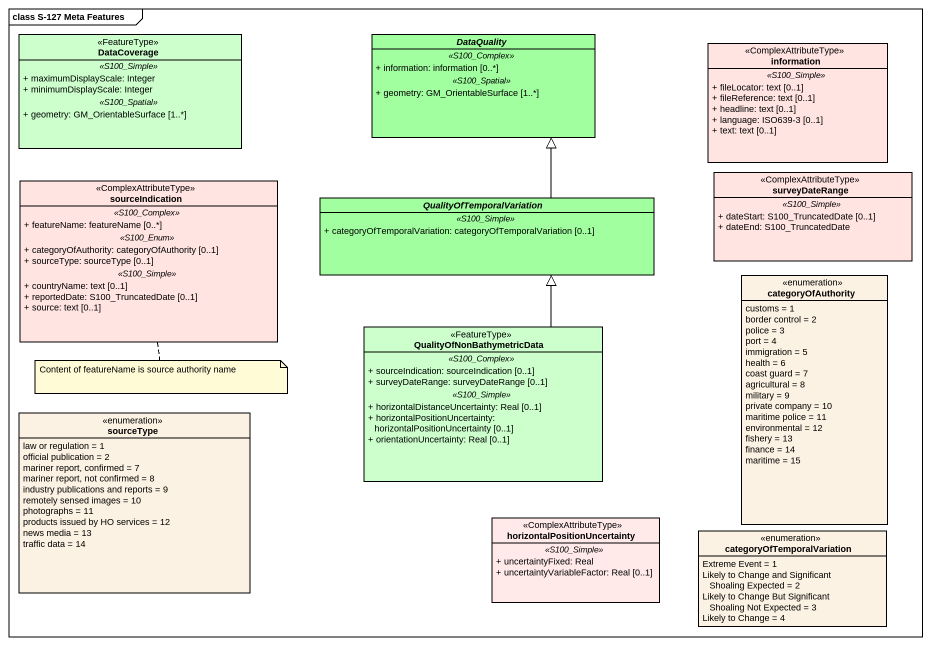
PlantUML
@startuml
mainframe class S-127 Meta Features
hide circle
hide empty members
skinparam classAttributeIconSize 0
class DataCoverage <<FeatureType>> #CCFFCC {
  .. <<S100_Simple>> ..
  + maximumDisplayScale: Integer
  + minimumDisplayScale: Integer
  .. <<S100_Spatial>> ..
  + geometry: GM_OrientableSurface [1..*]
}
abstract class DataQuality #A1FFA0 {
  .. <<S100_Complex>> ..
  + information: information [0..*]
  .. <<S100_Spatial>> ..
  + geometry: GM_OrientableSurface [1..*]
}
class information <<ComplexAttributeType>> #FFE4E1 {
  .. <<S100_Simple>> ..
  + fileLocator: text [0..1]
  + fileReference: text [0..1]
  + headline: text [0..1]
  + language: ISO639-3 [0..1]
  + text: text [0..1]
}
class sourceIndication <<ComplexAttributeType>> #FFE4E1 {
  .. <<S100_Complex>> ..
  + featureName: featureName [0..*]
  .. <<S100_Enum>> ..
  + categoryOfAuthority: categoryOfAuthority [0..1]
  + sourceType: sourceType [0..1]
  .. <<S100_Simple>> ..
  + countryName: text [0..1]
  + reportedDate: S100_TruncatedDate [0..1]
  + source: text [0..1]
}
abstract class QualityOfTemporalVariation #A1FFA0 {
  .. <<S100_Simple>> ..
  + categoryOfTemporalVariation: categoryOfTemporalVariation [0..1]
}
class surveyDateRange <<ComplexAttributeType>> #FFE4E1 {
  .. <<S100_Simple>> ..
  + dateStart: S100_TruncatedDate [0..1]
  + dateEnd: S100_TruncatedDate
}
enum categoryOfAuthority #FCF2E3 {
  customs = 1
  border control = 2
  police = 3
  port = 4
  immigration = 5
  health = 6
  coast guard = 7
  agricultural = 8
  military = 9
  private company = 10
  maritime police = 11
  environmental = 12
  fishery = 13
  finance = 14
  maritime = 15
}
class QualityOfNonBathymetricData <<FeatureType>> #CCFFCC {
  .. <<S100_Complex>> ..
  + sourceIndication: sourceIndication [0..1]
  + surveyDateRange: surveyDateRange [0..1]
  .. <<S100_Simple>> ..
  + horizontalDistanceUncertainty: Real [0..1]
  + horizontalPositionUncertainty: horizontalPositionUncertainty [0..1]
  + orientationUncertainty: Real [0..1]
}
enum sourceType #FCF2E3 {
  law or regulation = 1
  official publication = 2
  mariner report, confirmed = 7
  mariner report, not confirmed = 8
  industry publications and reports = 9
  remotely sensed images = 10
  photographs = 11
  products issued by HO services = 12
  news media = 13
  traffic data = 14
}
class "horizontalPositionUncertainty" as horizontalPositionUncertaint <<ComplexAttributeType>> #FFE9E9 {
  .. <<S100_Simple>> ..
  + uncertaintyFixed: Real
  + uncertaintyVariableFactor: Real [0..1]
}
enum categoryOfTemporalVariation #FCF2E3 {
  Extreme Event = 1
  Likely to Change and Significant Shoaling Expected = 2
  Likely to Change But Significant Shoaling Not Expected = 3
  Likely to Change = 4
}
QualityOfTemporalVariation -up-|> DataQuality
QualityOfNonBathymetricData -up-|> QualityOfTemporalVariation
note bottom of sourceIndication : Content of featureName is source authority name
@enduml
